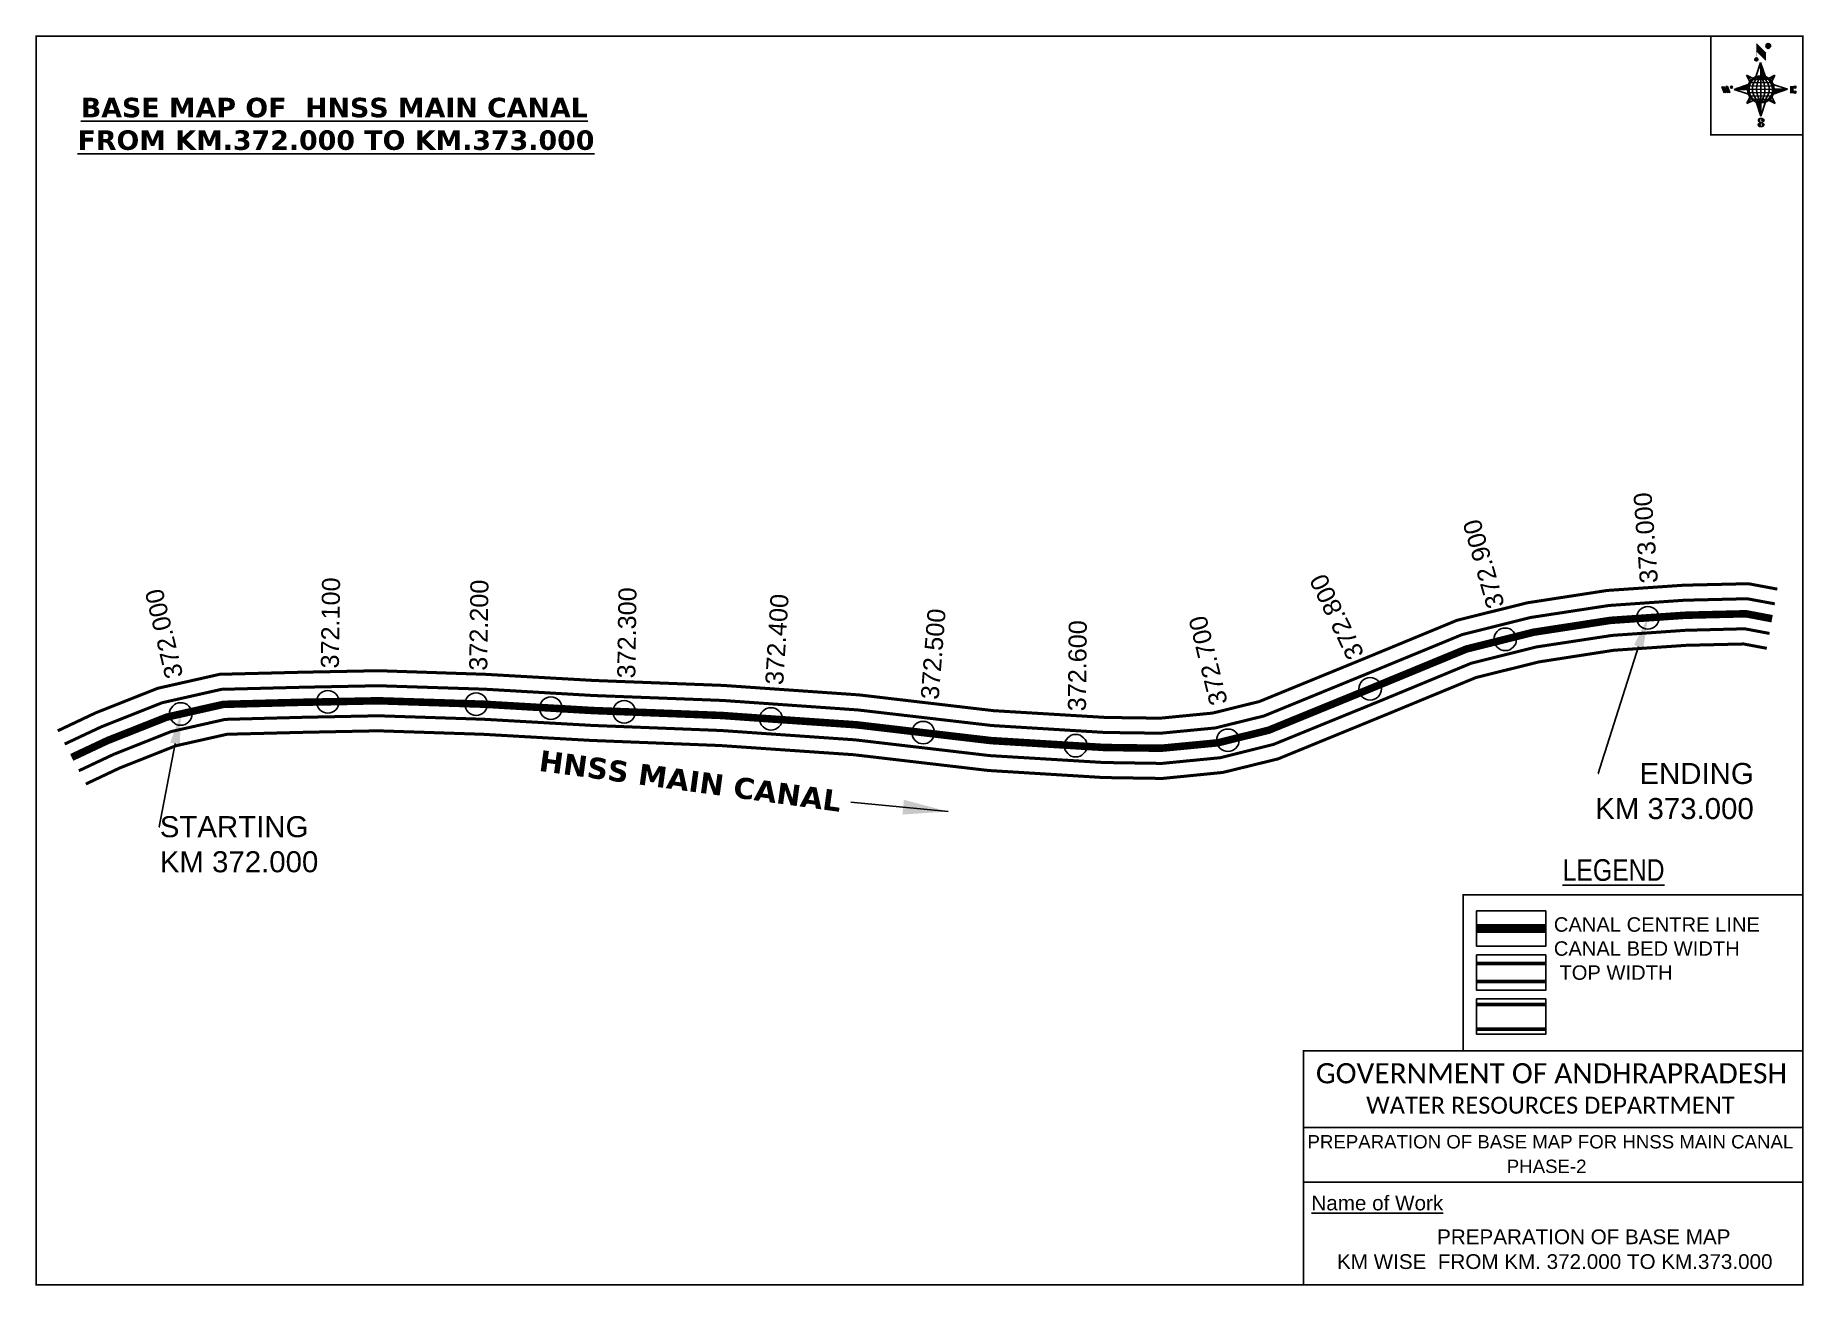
# Model space of a CAD drawing. Header units: inches. Extents: x 817583 to 818759, y 1581341 to 1582173.
import ezdxf
from ezdxf import colors
from ezdxf.entities.mleader import LeaderData, LeaderLine
from ezdxf.enums import TextEntityAlignment as Align
from ezdxf.math import Vec2, Vec3

# ---------------------------------------------------------------- set-up
doc = ezdxf.new("R2010")
doc.units = ezdxf.units.IN
doc.header["$LTSCALE"] = 15
doc.header["$MEASUREMENT"] = 0
doc.header["$PDMODE"] = 32
doc.header["$PDSIZE"] = 15
doc.linetypes.add('HIDDEN2', pattern=[0.1875, 0.125, -0.0625])
for name, color, linetype in [('AQUADUCT', 1, 'Continuous'), ('bord', 1, 'Continuous'), ('CANAL1', 7, 'Continuous'), ('CSMark', 72, 'Continuous'), ('DCBMS', 232, 'Continuous'), ('PAGE', 7, 'Continuous'), ('TEXT', 6, 'Continuous')]:
    doc.layers.add(name, color=color, linetype=linetype)
doc.styles.add('ARIALN', font='ARIALN_1.TTF')
doc.styles.get("Standard").update_dxf_attribs({"font": 'ARIAL_1.TTF'})
doc.dimstyles.get("Standard").update_dxf_attribs({"dimtxt": 20, "dimasz": 0.18, "dimexe": 0.18, "dimexo": 0.0625, "dimgap": 0.09, "dimtad": 0, "dimtih": 1, "dimtoh": 1, "dimdec": 4, "dimzin": 0, "dimdsep": 46, "dimtxsty": 'Standard', "dimcen": 0.09, "dimadec": 0, "dimazin": 0, "dimtfac": 1, "dimtdec": 4, "dimtofl": 0, "dimtmove": 0, "dimatfit": 3, "dimfxl": 0, "dimtolj": 1, "dimtzin": 0, "dimarcsym": 0})
pattern_1 = [(267.297113149, (-8720374.938, 50637915.138), (10.5367255337, -0.497431438), [])]
pattern_2 = [(357.297113149, (-8720374.938, 50637915.138), (0.497431438, 10.5367255337), [])]

# ---------------------------------------------------------------- blocks, each defined once
blk = doc.blocks.new('*X26')
at = {"color": 0, "linetype": 'Continuous'}
for p, q in [((6321.6, 240.5), (6322.3, 241.2)), ((6321.6, 240.3), (6322.3, 241)), ((6321.6, 240.1), (6322.3, 240.8)), ((6321.6, 239.9), (6322.4, 240.7)), ((6321.6, 239.8), (6322.4, 240.6)), ((6321.6, 239.6), (6322.5, 240.5)), ((6321.6, 239.4), (6322.5, 240.3)), ((6321.6, 239.2), (6322.6, 240.2)), ((6321.7, 239.1), (6322.6, 240.1)), ((6321.8, 240.8), (6322.4, 241.4)), ((6321.8, 239), (6322.7, 240)), ((6321.8, 239), (6322.8, 239.9)), ((6321.9, 238.9), (6322.9, 239.8)), ((6322, 238.8), (6323, 239.7)), ((6322.1, 241.3), (6322.4, 241.6)), ((6322.1, 238.7), (6323.1, 239.6)), ((6322.2, 238.6), (6323.1, 239.6)), ((6322.3, 238.5), (6323.2, 239.5)), ((6322.4, 238.5), (6323.3, 239.4)), ((6322.5, 238.4), (6323.4, 239.3)), ((6322.7, 238.4), (6323.6, 239.3)), ((6322.8, 238.3), (6323.7, 239.2)), ((6322.9, 238.3), (6323.8, 239.1)), ((6323.1, 238.2), (6323.9, 239.1)), ((6323.2, 238.2), (6324, 239)), ((6323.3, 238.2), (6324.2, 239)), ((6323.5, 238.1), (6324.3, 238.9)), ((6323.7, 238.1), (6324.4, 238.9)), ((6323.8, 238.1), (6324.6, 238.8)), ((6324.1, 238.2), (6324.7, 238.8)), ((6324.3, 238.3), (6324.9, 238.8)), ((6324.6, 238.3), (6325.1, 238.8)), ((6324.8, 238.4), (6325.2, 238.8)), ((6325.1, 238.5), (6325.4, 238.8)), ((6325.4, 238.6), (6325.6, 238.8))]:
    blk.add_line(p, q, dxfattribs=at)
blk = doc.blocks.new('*X25')
at = {"color": 0, "linetype": 'Continuous'}
for p, q in [((6324.4, 240.3), (6324.5, 240.4)), ((6324.6, 240.3), (6324.8, 240.5)), ((6324.7, 240.2), (6325, 240.5)), ((6324.8, 240.2), (6325.2, 240.6)), ((6325, 240.1), (6325.5, 240.6)), ((6325.1, 240.1), (6325.6, 240.6)), ((6325.2, 240), (6325.8, 240.6)), ((6325.3, 240), (6326, 240.6)), ((6325.4, 239.9), (6326.1, 240.6)), ((6325.5, 239.8), (6326.2, 240.5)), ((6325.6, 239.8), (6326.3, 240.5)), ((6325.7, 239.7), (6326.5, 240.4)), ((6325.9, 239.6), (6326.6, 240.3)), ((6326, 239.5), (6326.7, 240.3)), ((6326, 239.4), (6326.8, 240.2)), ((6326.1, 239.3), (6327, 240.2)), ((6326.2, 239.3), (6327.1, 240.1)), ((6326.3, 239.2), (6327.1, 240)), ((6326.4, 239.1), (6327.2, 239.9)), ((6326.5, 239), (6327.3, 239.8)), ((6326.5, 238.9), (6327.4, 239.7)), ((6326.6, 238.8), (6327.5, 239.6)), ((6326.7, 238.7), (6327.5, 239.5)), ((6326.8, 238.6), (6327.6, 239.4)), ((6326.8, 238.5), (6327.7, 239.3)), ((6326.8, 236.5), (6327.4, 237)), ((6326.9, 238.3), (6327.8, 239.2)), ((6326.9, 238.2), (6327.9, 239.1)), ((6326.9, 236.8), (6327.6, 237.4)), ((6327, 238.1), (6327.8, 239)), ((6327, 237.9), (6327.8, 238.8)), ((6327, 237.8), (6327.8, 238.6)), ((6327, 237.6), (6327.8, 238.4)), ((6327, 237.4), (6327.8, 238.2)), ((6327, 237.3), (6327.8, 238)), ((6327, 237.1), (6327.8, 237.9))]:
    blk.add_line(p, q, dxfattribs=at)
blk = doc.blocks.new('H')
at = {"layer": 'bord', "extrusion": (0.000427885, 0.004792, 0.999988)}
h = blk.add_hatch(dxfattribs=at)
h.set_pattern_fill('LINE', color=8, scale=84.387686, angle=-2.7029, style=0)
h.set_pattern_definition(pattern_2)
h.paths.add_polyline_path([(-492, 786, -0.090992), (-448, 775), (-486, 912)])
h = blk.add_hatch(dxfattribs=at)
h.set_pattern_fill('LINE', color=8, scale=84.387686, angle=-92.7029, style=0)
h.set_pattern_definition(pattern_1)
h.paths.add_polyline_path([(-625, 665, -0.090992), (-615, 710), (-751, 671)])
h = blk.add_hatch(dxfattribs=at)
h.set_pattern_fill('LINE', color=8, scale=84.387686, angle=-2.7029, style=0)
h.set_pattern_definition(pattern_2)
h.paths.add_polyline_path([(-504, 533, -0.090992), (-549, 543), (-510, 406)])
h = blk.add_hatch(dxfattribs=at)
h.set_pattern_fill('LINE', color=8, scale=84.387686, angle=-92.7029, style=0)
h.set_pattern_definition(pattern_1)
h.paths.add_polyline_path([(-246, 647), (-372, 653, -0.090992), (-382, 609)])
for p, q in [((-519, 1020, -1217), (-435, 927, -1216)), ((-516, 1087, -1217), (-432, 994, -1217)), ((-538, 774, -1216), (-487, 906, -1216)), ((-487, 906, -1216), (-493, 780, -1216)), ((-487, 906, -1216), (-448, 769, -1216)), ((-865, 701, -1215), (-847, 638, -1215)), ((-847, 700, -1215), (-829, 637, -1215)), ((-829, 699, -1215), (-811, 636, -1215)), ((-829, 699, -1215), (-811, 698, -1215)), ((-811, 698, -1215), (-794, 635, -1215)), ((-752, 665, -1215), (-615, 704, -1215)), ((-627, 794, -1216), (-567, 760, -1216)), ((-627, 794, -1216), (-584, 747, -1215)), ((-599, 731, -1215), (-627, 794, -1216)), ((-421, 753, -1216), (-359, 781, -1216)), ((-359, 781, -1216), (-405, 739, -1216)), ((-359, 781, -1216), (-392, 721, -1215)), ((-379, 693, -1215), (-246, 641, -1215)), ((-213, 669, -1215), (-217, 601, -1215)), ((-752, 665, -1215), (-625, 659, -1215)), ((-619, 614, -1215), (-752, 665, -1215)), ((-639, 526, -1214), (-606, 585, -1215)), ((-639, 526, -1214), (-593, 568, -1215)), ((-577, 553, -1215), (-639, 526, -1214)), ((-511, 400, -1214), (-549, 537, -1214)), ((-460, 533, -1215), (-511, 400, -1214)), ((-505, 527, -1214), (-511, 400, -1214)), ((-371, 513, -1214), (-431, 546, -1215)), ((-371, 513, -1214), (-414, 560, -1215)), ((-399, 576, -1215), (-371, 513, -1214)), ((-246, 641, -1215), (-383, 603, -1215)), ((-373, 647, -1215), (-246, 641, -1215)), ((-197, 600, -1215), (-194, 668, -1215))]:
    blk.add_line(p, q, dxfattribs=at)
at = {"layer": 'bord', "color": 8, "linetype": 'ByBlock', "extrusion": (0.000427885, 0.004792, 0.999988)}
for p, q in [((-375, 679, -1215), (-620, 691, -1215)), ((-386, 711, -1215), (-605, 722, -1215)), ((-411, 744, -1216), (-578, 752, -1216)), ((-493, 780, -1216), (-505, 527, -1214)), ((-373, 647, -1215), (-625, 659, -1215)), ((-378, 616, -1215), (-623, 628, -1215)), ((-392, 585, -1215), (-611, 595, -1215)), ((-420, 555, -1215), (-587, 562, -1215))]:
    blk.add_line(p, q, dxfattribs=at)
at = {"layer": 'bord', "extrusion": (0.000427885, 0.004792, 0.999988), "elevation": -1212}
for points, const_width in [([(-522, 960), (-516, 1093)], 1.61), ([(-434, 933), (-428, 1066)], 1.61), ([(-870, 707), (-846, 706)], 0.642), ([(-829, 643), (-821, 678)], 0.642), ([(-793, 641), (-782, 694)], 0.642), ([(-223, 676), (-174, 673)], 0.706), ([(-829, 643), (-855, 644)], 0.642), ([(-811, 642), (-784, 641)], 0.642), ([(-177, 605), (-226, 607)], 0.706), ([(-195, 645), (-185, 644)], 0.706)]:
    blk.add_lwpolyline(points, dxfattribs=dict(at, const_width=const_width))
for points, const_width in [([(-414, 1073, 1), (-398, 1058, 1)], 22.3), ([(-530, 950, 1), (-520, 939, 1)], 14.8), ([(-776, 697, 1), (-769, 690, 1)], 8.9), ([(-180, 618, 1), (-173, 611, 1)], 9.79), ([(-178, 667, 1), (-171, 660, 1)], 9.79), ([(-490, 362, 1), (-498, 369, 1)], 11.1), ([(-525, 322, 1), (-533, 329, 1)], 11.1)]:
    blk.add_lwpolyline(points, format="xyb", close=True, dxfattribs=dict(at, const_width=const_width))
for points in [[(-537, 317), (-531, 310), (-520, 307), (-505, 307), (-494, 310), (-486, 318), (-487, 326), (-491, 333), (-494, 336), (-503, 341), (-522, 347), (-530, 352), (-534, 355), (-537, 363), (-537, 373), (-530, 381), (-520, 384), (-504, 384), (-493, 380), (-487, 373)], [(-522, 348), (-526, 354), (-528, 361), (-528, 371), (-526, 375), (-521, 381), (-515, 384)], [(-505, 307), (-499, 312), (-497, 319), (-497, 327), (-501, 335), (-509, 343)]]:
    blk.add_lwpolyline(points, dxfattribs=at)
at = {"layer": 'bord', "extrusion": (0.000427885, 0.004792, 0.999988)}
for centre, radius in [((-406, 1065, -1212), 22.3), ((-525, 944, -1212), 14.8), ((-773, 694, -1212), 8.9), ((-498, 659, -1212), 127), ((-177, 615, -1212), 9.79), ((-174, 663, -1212), 9.79), ((-494, 365, -1212), 11.1), ((-529, 325, -1212), 11.1)]:
    blk.add_circle(centre, radius, dxfattribs=at)
at = {"layer": 'bord', "color": 8, "linetype": 'ByBlock', "extrusion": (0.000427885, 0.004792, 0.999988)}
for centre, radius, start, end in [((-482, 658, -1212), 128, 94.9254, 259.6691), ((-437, 656, -1212), 141, 113.2864, 241.308), ((-316, 651, -1212), 222, 142.5892, 212.0053), ((-560, 662, -1212), 141, 293.2864, 61.308), ((-681, 668, -1212), 222, 322.5892, 32.0053), ((-515, 660, -1212), 128, 274.9254, 79.6691)]:
    blk.add_arc(centre, radius, start, end, dxfattribs=at)
at = {"layer": 'bord', "extrusion": (0.000427885, 0.004792, 0.999988)}
for points in [[(-516, 1093, -1212), (-431, 1000, -1212), (-519, 1026, -1212), (-434, 933, -1212)], [(-864, 707, -1212), (-846, 706, -1212), (-846, 644, -1212), (-829, 643, -1212)], [(-829, 705, -1212), (-811, 704, -1212), (-811, 642, -1212), (-793, 641, -1212)], [(-193, 674, -1212), (-197, 606, -1212), (-213, 675, -1212), (-216, 607, -1212)]]:
    blk.add_solid(points, dxfattribs=at)
at = {"layer": 'bord', "extrusion": (0.000427885, 0.004792, 0.999988), "xscale": 7.977342409717546, "yscale": 7.977342408231451, "zscale": 7.977342408476333, "rotation": 138.0840426661453}
for name, p in [('*X25', (38301, -31929, -1212)), ('*X26', (38314, -31951, -1212))]:
    blk.add_blockref(name, p, dxfattribs=at)

msp = doc.modelspace()

# ---------------------------------------------------------------- linework, layer by layer
at = {"layer": 'CANAL1', "color": 200, "const_width": 2}
for points in [[(817597.6, 1581710.1), (817622.7, 1581722), (817664.1, 1581738.4), (817705.3, 1581747.7), (817760.3, 1581749.1), (817811, 1581750.1), (817882.1, 1581747.7), (817954.4, 1581743.6), (818040.5, 1581740.3), (818130.7, 1581734), (818220.2, 1581723.5), (818294.7, 1581719), (818330.9, 1581718.5), (818365.9, 1581721.9), (818397, 1581729.6), (818467.1, 1581758.3), (818528.6, 1581783.7), (818575.3, 1581795.3), (818628.4, 1581803.5), (818679.2, 1581807), (818722.3, 1581808), (818741.6, 1581804.4)], [(817616.3, 1581674.7), (817638.7, 1581685.3), (817676, 1581700.1), (817710.2, 1581707.8), (817761.2, 1581709.1), (817810.7, 1581710.1), (817880.3, 1581707.8), (817952.5, 1581703.7), (818038.4, 1581700.3), (818127, 1581694.2), (818216.7, 1581683.7), (818293.2, 1581679), (818332.5, 1581678.4), (818372.7, 1581682.4), (818409.4, 1581691.4), (818482.4, 1581721.3), (818541.2, 1581745.6), (818583.2, 1581756), (818632.8, 1581763.7), (818681, 1581767), (818719.1, 1581767.9), (818734.6, 1581765)]]:
    msp.add_lwpolyline(points, dxfattribs=at)
at = {"layer": 'CANAL1', "color": 5, "const_width": 2}
for points in [[(817602.2, 1581701.3), (817626.7, 1581712.8), (817667.1, 1581728.8), (817706.5, 1581737.7), (817760.5, 1581739.1), (817810.9, 1581740.1), (817881.6, 1581737.8), (817953.9, 1581733.6), (818040, 1581730.3), (818129.8, 1581724), (818219.3, 1581713.6), (818294.3, 1581709), (818331.3, 1581708.5), (818367.6, 1581712), (818400.1, 1581720), (818470.9, 1581749), (818531.8, 1581774.1), (818577.3, 1581785.5), (818629.5, 1581793.5), (818679.6, 1581797), (818721.5, 1581798), (818739.9, 1581794.6)], [(817611.6, 1581683.5), (817634.7, 1581694.4), (817673, 1581709.6), (817709, 1581717.7), (817761, 1581719.1), (817810.8, 1581720.1), (817880.7, 1581717.8), (817953, 1581713.7), (818038.9, 1581710.3), (818127.9, 1581704.1), (818217.6, 1581693.6), (818293.6, 1581689), (818332.1, 1581688.4), (818371, 1581692.2), (818406.3, 1581701), (818478.6, 1581730.5), (818538, 1581755.1), (818581.2, 1581765.9), (818631.7, 1581773.6), (818680.6, 1581777), (818719.9, 1581778), (818736.4, 1581774.9)]]:
    msp.add_lwpolyline(points, dxfattribs=at)
at = {"layer": 'CANAL1', "color": 1, "linetype": 'HIDDEN2', "ltscale": 8, "const_width": 5}
msp.add_lwpolyline([(817606.9, 1581692.4), (817630.7, 1581703.6), (817670.1, 1581719.2), (817707.8, 1581727.7), (817760.8, 1581729.1), (817777.3, 1581729.4), (817810.9, 1581730.1), (817881.2, 1581727.8), (817953.5, 1581723.6), (818039.5, 1581720.3), (818072.1, 1581718), (818128.9, 1581714.1), (818218.4, 1581703.6), (818294, 1581699), (818331.7, 1581698.5), (818369.3, 1581702.1), (818403.2, 1581710.5), (818470.7, 1581738.1), (818534.9, 1581764.6), (818579.3, 1581775.7), (818630.6, 1581783.6), (818655.4, 1581785.3), (818680.1, 1581787), (818720.7, 1581788), (818738.1, 1581784.7)], dxfattribs=at)
at = {"layer": 'CANAL1', "color": 1, "linetype": 'HIDDEN2', "ltscale": 100, "const_width": 6, "elevation": -0.4}
msp.add_lwpolyline([(818587.5, 1581578.5), (818541.5, 1581578.5)], dxfattribs=at)
at = {"layer": 'CANAL1', "color": 5, "const_width": 2.4, "elevation": -0.4}
for points in [[(818587.5, 1581555.2), (818541.5, 1581555.2)], [(818587.5, 1581543.2), (818541.5, 1581543.2)]]:
    msp.add_lwpolyline(points, dxfattribs=at)
at = {"layer": 'CANAL1', "color": 200, "const_width": 2.4, "elevation": -0.4}
for points in [[(818587.5, 1581528), (818541.5, 1581528)], [(818587.5, 1581511.5), (818541.5, 1581511.5)]]:
    msp.add_lwpolyline(points, dxfattribs=at)
at = {"layer": 'CSMark', "color": 3}
for p in [(818655.4, 1581785.3), (818560.6, 1581771), (818470.7, 1581738.1), (817679.4, 1581721.3), (817777.3, 1581729.4), (817875.9, 1581727.9), (817925.7, 1581725.2), (817974.4, 1581722.8), (818072.1, 1581718), (818173.4, 1581708.9), (818274.8, 1581700.2), (818376.1, 1581703.8)]:
    msp.add_point(p, dxfattribs=at)
at = {"layer": 'PAGE', "const_width": 1}
msp.add_lwpolyline([(817583.2, 1581341.4), (818758.5, 1581341.4), (818758.5, 1582172.4), (817583.2, 1582172.4), (817583.2, 1581341.4)], dxfattribs=at)
at = {"layer": 'PAGE'}
for points, const_width in [([(818758.5, 1582172.4), (818697.4, 1582172.4), (818697.4, 1582106.7), (818758.5, 1582106.7)], 1), ([(818532.6, 1581600.9), (818758.5, 1581600.9), (818758.5, 1581497.1), (818532.6, 1581497.1)], 1.2), ([(818426.3, 1581497.1), (818758.5, 1581497.1), (818758.5, 1581341.4), (818426.3, 1581341.4)], 1.2)]:
    msp.add_lwpolyline(points, close=True, dxfattribs=dict(at, const_width=const_width))
at = {"layer": 'PAGE', "elevation": -0.4}
for points in [[(818541.5, 1581590.2), (818587.5, 1581590.2), (818587.5, 1581566.7), (818541.5, 1581566.7)], [(818541.5, 1581561), (818587.5, 1581561), (818587.5, 1581537.4), (818541.5, 1581537.4)], [(818541.5, 1581531.7), (818587.5, 1581531.7), (818587.5, 1581508.2), (818541.5, 1581508.2)]]:
    msp.add_lwpolyline(points, close=True, dxfattribs=at)
at = {"layer": 'PAGE'}
for points in [[(818426.3, 1581446.1), (818758.5, 1581446.1)], [(818426.3, 1581409.7), (818758.5, 1581409.7)]]:
    msp.add_lwpolyline(points, dxfattribs=at)

# ---------------------------------------------------------------- block references
at = {"layer": 'AQUADUCT', "color": 1, "xscale": 0.0703495379661093, "yscale": 0.07034953800030053, "zscale": 0.07034953795990817, "rotation": 3.078330607406165}
msp.add_blockref('H', (818768.1, 1582093, 85.4), dxfattribs=at)

# ---------------------------------------------------------------- texts
at = {"layer": 'CANAL1', "insert": (817918.1, 1581697.5), "char_height": 14, "width": 205.129, "attachment_point": 1, "rotation": 352.2423}
msp.add_mtext('\\pi0.96322;{\\fVerdana|b1|i0|c0|p34;HNSS MAIN CANAL}', dxfattribs=at)
at = {"layer": 'CSMark', "color": 1}
for s, rotation, p in [('373.000', 94.1517, (818656.2, 1581808.3)), ('372.900', 105.9119, (818554.5, 1581792)), ('372.100', 89.1765, (817778.6, 1581751.6)), ('372.200', 89.1765, (817877.3, 1581750.1)), ('372.800', 115.7443, (818461.6, 1581758.6)), ('372.000', 103.3695, (817675.3, 1581745.2)), ('372.300', 89.1765, (817975.8, 1581745)), ('372.400', 86.5092, (818074.2, 1581740.7)), ('372.500', 85.444, (818177.6, 1581731)), ('372.700', 103.9893, (818370.2, 1581727.4)), ('372.600', 89.4069, (818275.6, 1581723.1))]:
    msp.add_text(s, height=12, rotation=rotation, dxfattribs=at).set_placement(p, align=Align.MIDDLE_LEFT)
at = {"layer": 'PAGE', "extrusion": (0.000201441, 0.004807, 0.999988), "style": 'ARIALN'}
msp.add_text('%%ULEGEND', height=14.4, rotation=359.9999, dxfattribs=at).set_placement((818632.6, 1581598.4, 7767.5), align=Align.MIDDLE)
at = {"layer": 'PAGE', "extrusion": (0.000201441, 0.004807, 0.999988)}
for s, height, p in [('PREPARATION OF BASE MAP FOR HNSS MAIN CANAL', 8.878, (818429, 1581413.1, 7766.5)), ('%%UName of Work', 9.822, (818431.6, 1581371.9, 7765.2))]:
    msp.add_text(s, height=height, rotation=359.9999, dxfattribs=at).set_placement(p)
for s, height, p in [('PHASE-2', 8.88, (818588.1, 1581401.2, 7766.5)), ('PREPARATION OF BASE MAP', 9.822, (818612.8, 1581354.3, 7765.3)), ('KM WISE  FROM KM. 372.000 TO KM.373.000', 9.822, (818593.5, 1581337.8, 7765.3))]:
    msp.add_text(s, height=height, rotation=359.9999, dxfattribs=at).set_placement(p, align=Align.MIDDLE_CENTER)
at = {"layer": 'PAGE', "extrusion": (0.000201441, 0.004807, 0.999988), "attachment_point": 1, "text_direction": (1, -1e-06, -0.000201)}
for s, insert, char_height, width in [('CANAL CENTRE LINE CANAL BED WIDTH {\\H2.3732x; }\\P TOP WIDTH{\\H1.9155x; }', (818592.9, 1581586, -0.4), 9.6, 168.926), ('\\pi3.5885;{\\fCalibri|b0|i0|c0|p34;\\H1.3333x;GOVERNMENT OF ANDHRAPRADESH\\P\\pi37.073;\\H0.83998x;WATER RESOURCES DEPARTMENT}', (818431, 1581488.9, -1.3), 10.059, 321.276)]:
    msp.add_mtext(s, dxfattribs=dict(at, insert=insert, char_height=char_height, width=width))
at = {"layer": 'TEXT', "color": 1, "insert": (817591.2, 1582131.4), "char_height": 13, "width": 379.826, "attachment_point": 1}
msp.add_mtext('\\pi21.755;{\\fVerdana|b1|i0|c0|p34;\\LBASE MAP OF  HNSS MAIN CANAL \\P\\pi19.564;FROM KM.372.000 TO KM.373.000}', dxfattribs=at)

# ---------------------------------------------------------------- leaders
at = {"layer": 'CANAL1'}
msp.add_leader([(818189.9, 1581656.4), (818125.2, 1581662.6)], dimstyle='Standard', override={"dimasz": 30, "dimgap": 0.09, "dimtad": 0}, dxfattribs=at)
at = {"layer": 'DCBMS', "color": 5}
ml = msp.add_multileader_mtext('Standard', dxfattribs=at)
ml.set_content('STARTING\\PKM 372.000', color=5)
ml.set_leader_properties()
ml.build(insert=Vec2(0, 0))
ml.multileader.update_dxf_attribs({"dogleg_length": 0.36, "arrow_head_size": 20})
ctx = ml.context
ctx.base_point, ctx.char_height, ctx.arrow_head_size, ctx.landing_gap_size, ctx.plane_origin = Vec3(817665.4, 1581646.2), 14, 20, 0.09, Vec3(817836.3, 1581719)
notes = []
notes.append((ctx, [(1, (1, 1, 0), (817665.1, 1581646.2), (1, 0), 0.36, [(0, [(817679.4, 1581721.3)], 0, [])])]))
ctx.mtext.insert, ctx.mtext.flow_direction = Vec3(817665.5, 1581653.3), 5
for ctx, leaders in notes:
    for number, flags, end, landing, length, lines in leaders:
        leader = LeaderData()
        leader.index, (leader.has_last_leader_line, leader.has_dogleg_vector, leader.attachment_direction) = number, flags
        leader.last_leader_point, leader.dogleg_vector, leader.dogleg_length = Vec3(end), Vec3(landing), length
        for number, points, colour, breaks in lines:
            line = LeaderLine()
            line.index, line.vertices, line.color, line.breaks = number, Vec3.list(points), colors.encode_raw_color(colour), breaks
            leader.lines.append(line)
        ctx.leaders.append(leader)

# ---------------------------------------------------------------- next in the draw order: leaders
ml = msp.add_multileader_mtext('Standard', dxfattribs=at)
ml.set_content('ENDING \\PKM 373.000', color=5)
ml.set_leader_properties()
ml.build(insert=Vec2(0, 0))
ml.multileader.update_dxf_attribs({"dogleg_length": 0.36, "arrow_head_size": 20})
ctx = ml.context
ctx.base_point, ctx.char_height, ctx.arrow_head_size, ctx.landing_gap_size, ctx.plane_origin = Vec3(818622.7, 1581681.6), 14, 20, 0.09, Vec3(818766.4, 1581893.9)
ctx.text_align_type = 2
notes = []
notes.append((ctx, [(1, (1, 1, 0), (818622.3, 1581681.6), (1, 0), 0.36, [(0, [(818655.4, 1581785.3)], 0, [])])]))
ctx.mtext.insert, ctx.mtext.width, ctx.mtext.alignment, ctx.mtext.flow_direction = Vec3(818725.9, 1581688.7), 109.049, 3, 5
ctx.mtext.has_bg_fill, ctx.mtext.bg_color, ctx.mtext.bg_scale_factor, ctx.mtext.bg_transparency, ctx.mtext.use_window_bg_color = 1, -1027028792, 1.5, 0, 1
for ctx, leaders in notes:
    for number, flags, end, landing, length, lines in leaders:
        leader = LeaderData()
        leader.index, (leader.has_last_leader_line, leader.has_dogleg_vector, leader.attachment_direction) = number, flags
        leader.last_leader_point, leader.dogleg_vector, leader.dogleg_length = Vec3(end), Vec3(landing), length
        for number, points, colour, breaks in lines:
            line = LeaderLine()
            line.index, line.vertices, line.color, line.breaks = number, Vec3.list(points), colors.encode_raw_color(colour), breaks
            leader.lines.append(line)
        ctx.leaders.append(leader)

doc.saveas('drawing.dxf')
